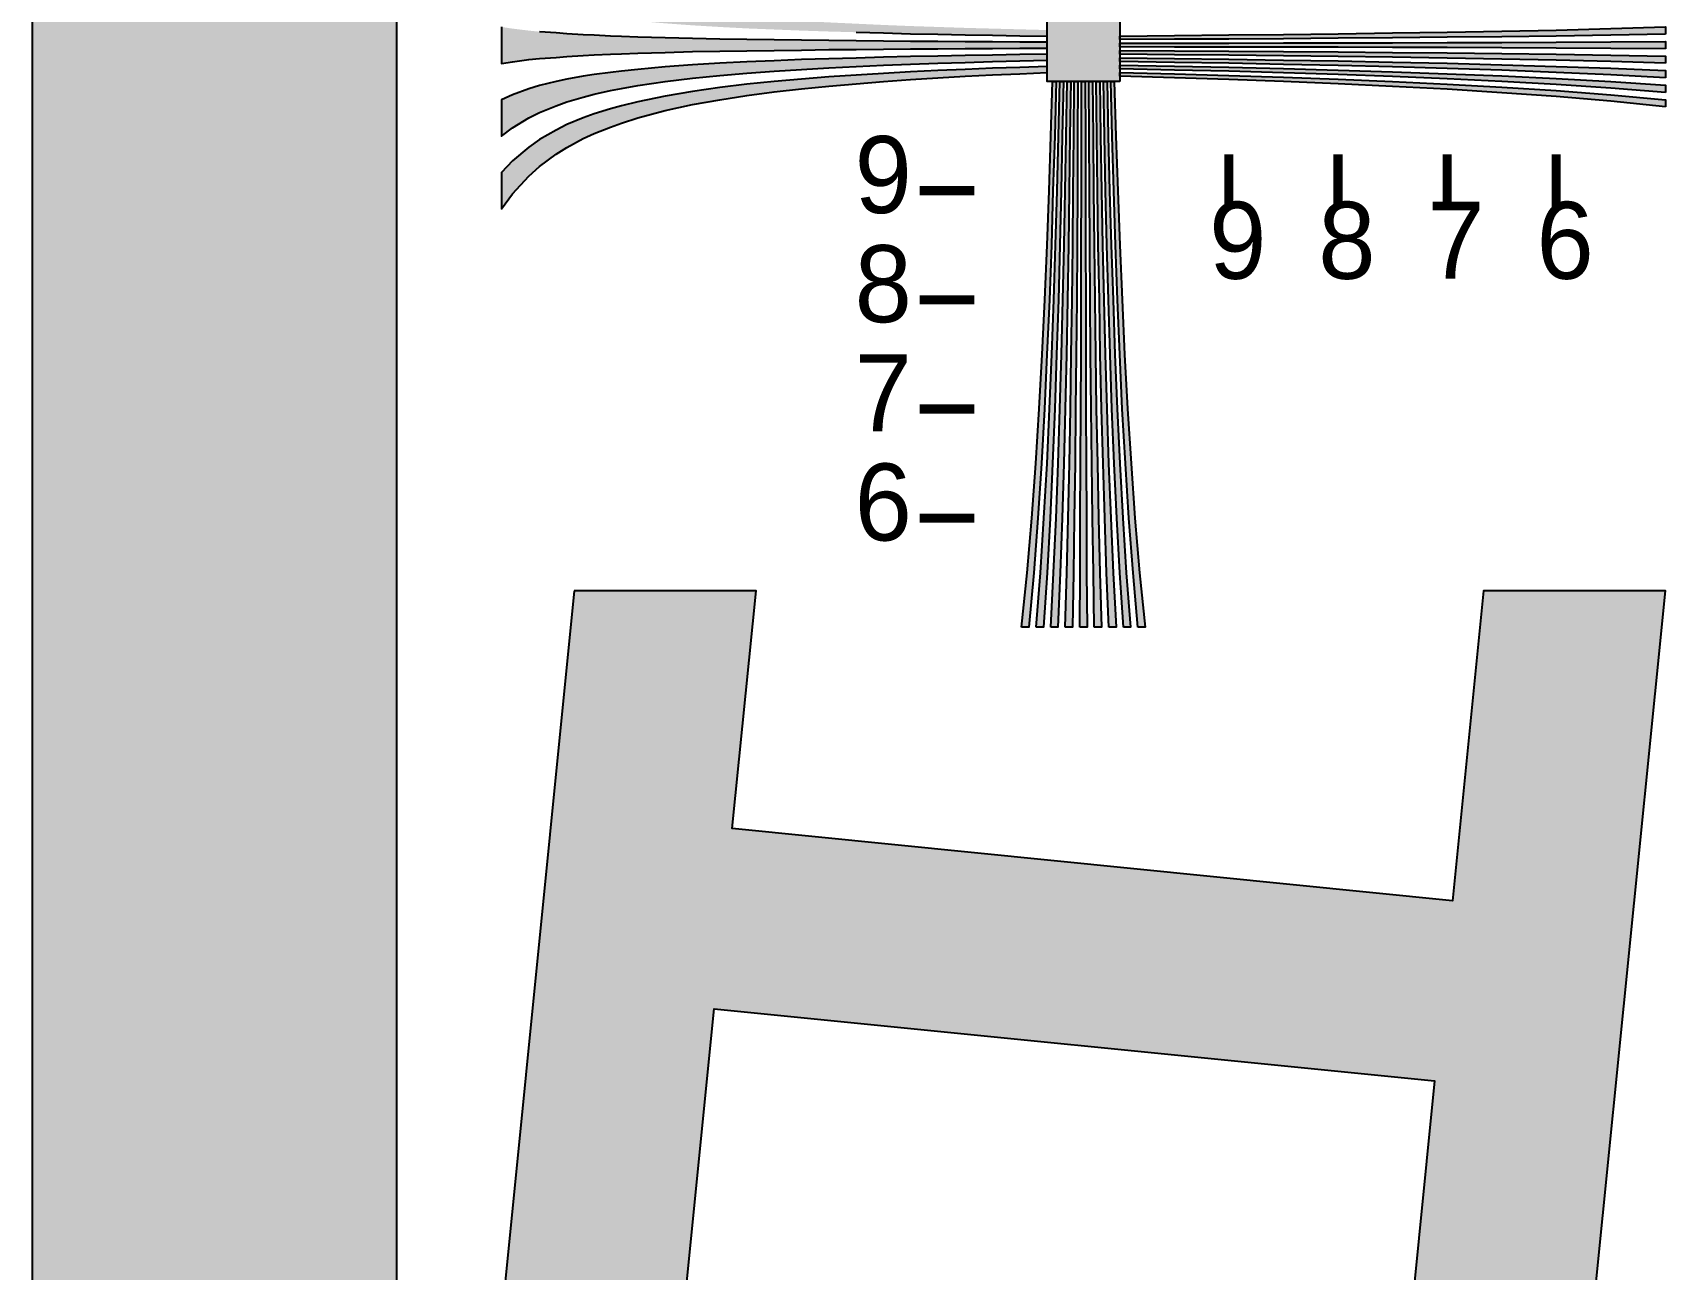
# Model space of a CAD drawing. Header units: millimetres. Extents: x 0 to 1582, y 0 to 984.
# Drawn here: x 0 to 359.1, y 435.1 to 707 of the extents above; entities that cross this region are included whole.
import ezdxf

# ---------------------------------------------------------------- set-up
doc = ezdxf.new("R2010")
doc.units = ezdxf.units.MM
for name, color, linetype in [('FRAME', 7, 'Continuous'), ('LABELS', 7, 'Continuous'), ('PERIPHERY', 7, 'Continuous'), ('SFR', 7, 'Continuous')]:
    doc.layers.add(name, color=color, linetype=linetype)

msp = doc.modelspace()

# ---------------------------------------------------------------- hatches: boundary and pattern name
at = {"layer": 'FRAME', "true_color": 0x000000}
h = msp.add_hatch(color=7, dxfattribs=at)
h.dxf.hatch_style = 1
h.paths.add_polyline_path([(0, 904.25), (80, 904.25), (80, 104.25), (0, 104.25), (0, 904.25)])
at = {"layer": 'PERIPHERY', "true_color": 0x000000}
h = msp.add_hatch(color=7, dxfattribs=at)
h.dxf.hatch_style = 1
h.paths.add_polyline_path([(103.12, 716.25), (105.52, 715.17), (109.12, 713.85), (111.52, 713.13), (115.12, 712.25), (117.52, 711.77), (121.12, 711.09), (123.52, 710.73), (127.12, 710.25), (129.52, 709.97), (133.12, 709.57), (139.12, 709.05), (145.12, 708.61), (151.12, 708.25), (157.12, 707.93), (163.12, 707.69), (169.12, 707.45), (175.12, 707.25), (181.12, 707.09), (187.12, 706.93), (193.12, 706.77), (199.12, 706.65), (205.12, 706.53), (211.12, 706.45), (217.12, 706.33), (223.12, 706.25), (223.12, 707.57), (217.12, 707.73), (211.12, 707.89), (205.12, 708.05), (199.12, 708.25), (193.12, 708.45), (187.12, 708.69), (181.12, 708.97), (175.12, 709.25), (169.12, 709.57), (163.12, 709.97), (157.12, 710.41), (151.12, 710.93), (145.12, 711.53), (139.12, 712.25), (133.12, 713.13), (129.52, 713.77), (127.12, 714.25), (123.52, 715.05), (121.12, 715.69), (117.52, 716.77), (115.12, 717.57), (111.52, 719.05), (109.12, 720.25), (105.52, 722.46), (103.12, 724.25), (103.12, 716.25), (103.12, 716.25)])
h = msp.add_hatch(color=7, dxfattribs=at)
h.dxf.hatch_style = 1
h.paths.add_polyline_path([(239.12, 696.25), (223.12, 696.25), (223.12, 712.25), (239.12, 712.25), (239.12, 696.25)])
h = msp.add_hatch(color=7, dxfattribs=at)
h.dxf.hatch_style = 1
h.paths.add_polyline_path([(103.12, 700.25), (105.52, 700.61), (109.12, 701.06), (111.52, 701.3), (115.12, 701.57), (117.52, 701.78), (121.12, 701.98), (123.52, 702.1), (127.12, 702.25), (129.52, 702.34), (133.12, 702.5), (139.12, 702.66), (145.12, 702.82), (151.12, 702.94), (157.12, 703.02), (163.12, 703.1), (169.12, 703.18), (175.12, 703.26), (181.12, 703.3), (187.12, 703.38), (193.12, 703.42), (199.12, 703.46), (205.12, 703.5), (211.12, 703.53), (217.12, 703.57), (223.12, 703.57), (223.12, 704.93), (217.12, 704.93), (211.12, 704.97), (205.12, 705.01), (199.12, 705.05), (193.12, 705.09), (187.12, 705.13), (181.12, 705.21), (175.12, 705.25), (169.12, 705.33), (163.12, 705.41), (157.12, 705.49), (151.12, 705.58), (145.12, 705.7), (139.12, 705.85), (133.12, 706.01), (129.52, 706.17), (127.12, 706.25), (123.52, 706.41), (121.12, 706.53), (117.52, 706.77), (115.12, 706.93), (111.52, 707.21), (109.12, 707.45), (105.52, 707.89), (103.12, 708.25), (103.12, 700.25), (103.12, 700.25)])
h = msp.add_hatch(color=7, dxfattribs=at)
h.dxf.hatch_style = 1
h.paths.add_polyline_path([(359.12, 706.66), (347.12, 706.46), (335.12, 706.26), (323.12, 706.1), (311.12, 705.98), (299.12, 705.86), (287.12, 705.78), (275.12, 705.66), (263.12, 705.58), (251.12, 705.54), (239.12, 705.46), (239.12, 706.26), (251.12, 706.38), (263.12, 706.5), (275.12, 706.62), (287.12, 706.77), (299.12, 706.93), (311.12, 707.09), (323.12, 707.33), (335.12, 707.57), (347.12, 707.9), (359.12, 708.26), (359.12, 706.66)])
h = msp.add_hatch(color=7, dxfattribs=at)
h.dxf.hatch_style = 1
h.paths.add_polyline_path([(359.12, 703.46), (347.12, 703.54), (335.12, 703.58), (323.12, 703.66), (311.12, 703.7), (299.12, 703.74), (287.12, 703.78), (275.12, 703.78), (263.12, 703.82), (251.12, 703.82), (239.12, 703.86), (239.12, 704.66), (251.12, 704.7), (263.12, 704.7), (275.12, 704.74), (287.12, 704.78), (299.12, 704.78), (311.12, 704.81), (323.12, 704.85), (335.12, 704.93), (347.12, 704.97), (359.12, 705.05), (359.12, 703.46)])
h = msp.add_hatch(color=7, dxfattribs=at)
h.dxf.hatch_style = 1
h.paths.add_polyline_path([(103.12, 684.25), (105.52, 686.05), (109.12, 688.25), (111.52, 689.45), (115.12, 690.94), (117.52, 691.77), (121.12, 692.81), (123.52, 693.46), (127.12, 694.25), (129.52, 694.73), (133.12, 695.37), (139.12, 696.25), (145.12, 696.97), (151.12, 697.57), (157.12, 698.1), (163.12, 698.54), (169.12, 698.93), (175.12, 699.25), (181.12, 699.54), (187.12, 699.82), (193.12, 700.06), (199.12, 700.26), (205.12, 700.46), (211.12, 700.62), (217.12, 700.77), (223.12, 700.94), (223.12, 702.26), (217.12, 702.18), (211.12, 702.06), (205.12, 701.98), (199.12, 701.86), (193.12, 701.74), (187.12, 701.58), (181.12, 701.42), (175.12, 701.26), (169.12, 701.06), (163.12, 700.82), (157.12, 700.58), (151.12, 700.26), (145.12, 699.9), (139.12, 699.46), (133.12, 698.93), (129.52, 698.54), (127.12, 698.26), (123.52, 697.78), (121.12, 697.41), (117.52, 696.78), (115.12, 696.25), (111.52, 695.38), (109.12, 694.65), (105.52, 693.34), (103.12, 692.25), (103.12, 684.25), (103.12, 684.25)])
h = msp.add_hatch(color=7, dxfattribs=at)
h.dxf.hatch_style = 1
h.paths.add_polyline_path([(359.12, 700.26), (347.12, 700.62), (335.12, 700.94), (323.12, 701.18), (311.12, 701.42), (299.12, 701.58), (287.12, 701.78), (275.12, 701.9), (263.12, 702.02), (251.12, 702.14), (239.12, 702.26), (239.12, 703.06), (251.12, 702.98), (263.12, 702.94), (275.12, 702.86), (287.12, 702.78), (299.12, 702.66), (311.12, 702.54), (323.12, 702.42), (335.12, 702.26), (347.12, 702.06), (359.12, 701.86), (359.12, 700.26)])
h = msp.add_hatch(color=7, dxfattribs=at)
h.dxf.hatch_style = 1
h.paths.add_polyline_path([(359.12, 697.06), (347.12, 697.7), (335.12, 698.26), (323.12, 698.74), (311.12, 699.1), (299.12, 699.46), (287.12, 699.78), (275.12, 700.02), (263.12, 700.26), (251.12, 700.46), (239.12, 700.66), (239.12, 701.46), (251.12, 701.3), (263.12, 701.14), (275.12, 700.98), (287.12, 700.78), (299.12, 700.54), (311.12, 700.26), (323.12, 699.94), (335.12, 699.58), (347.12, 699.18), (359.12, 698.66), (359.12, 697.06)])
h = msp.add_hatch(color=7, dxfattribs=at)
h.dxf.hatch_style = 1
h.paths.add_polyline_path([(103.12, 668.25), (105.52, 671.53), (109.12, 675.45), (111.52, 677.57), (115.12, 680.25), (117.52, 681.77), (121.12, 683.69), (123.52, 684.81), (127.12, 686.25), (129.52, 687.09), (133.12, 688.25), (139.12, 689.85), (145.12, 691.17), (151.12, 692.25), (157.12, 693.17), (163.12, 693.97), (169.12, 694.65), (175.12, 695.25), (181.12, 695.77), (187.12, 696.25), (193.12, 696.69), (199.12, 697.05), (205.12, 697.41), (211.12, 697.69), (217.12, 697.97), (223.12, 698.25), (223.12, 699.58), (217.12, 699.37), (211.12, 699.17), (205.12, 698.93), (199.12, 698.65), (193.12, 698.37), (187.12, 698.01), (181.12, 697.65), (175.12, 697.25), (169.12, 696.77), (163.12, 696.25), (157.12, 695.65), (151.12, 694.93), (145.12, 694.05), (139.12, 693.05), (133.12, 691.81), (129.52, 690.93), (127.12, 690.25), (123.52, 689.13), (121.12, 688.25), (117.52, 686.77), (115.12, 685.57), (111.52, 683.49), (109.12, 681.85), (105.52, 678.81), (103.12, 676.25), (103.12, 668.25), (103.12, 668.25)])
h = msp.add_hatch(color=7, dxfattribs=at)
h.dxf.hatch_style = 1
h.paths.add_polyline_path([(359.12, 693.86), (347.12, 694.82), (335.12, 695.58), (323.12, 696.26), (311.12, 696.82), (299.12, 697.34), (287.12, 697.78), (275.12, 698.14), (263.12, 698.5), (251.12, 698.78), (239.12, 699.06), (239.12, 699.86), (251.12, 699.62), (263.12, 699.38), (275.12, 699.1), (287.12, 698.78), (299.12, 698.38), (311.12, 697.98), (323.12, 697.5), (335.12, 696.94), (347.12, 696.26), (359.12, 695.46), (359.12, 693.86)])
h = msp.add_hatch(color=7, dxfattribs=at)
h.dxf.hatch_style = 1
h.paths.add_polyline_path([(359.12, 690.66), (347.12, 691.9), (335.12, 692.94), (323.12, 693.78), (311.12, 694.54), (299.12, 695.18), (287.12, 695.78), (275.12, 696.26), (263.12, 696.7), (251.12, 697.1), (239.12, 697.46), (239.12, 698.26), (251.12, 697.94), (263.12, 697.58), (275.12, 697.22), (287.12, 696.78), (299.12, 696.26), (311.12, 695.7), (323.12, 695.02), (335.12, 694.26), (347.12, 693.34), (359.12, 692.26), (359.12, 690.66)])
h = msp.add_hatch(color=7, dxfattribs=at)
h.dxf.hatch_style = 1
h.paths.add_polyline_path([(217.51, 576.25), (218.75, 588.25), (219.79, 600.25), (220.63, 612.25), (221.39, 624.25), (222.03, 636.25), (222.64, 648.25), (223.12, 660.25), (223.56, 672.25), (223.96, 684.25), (224.32, 696.25), (225.12, 696.25), (224.8, 684.25), (224.43, 672.25), (224.07, 660.25), (223.63, 648.25), (223.11, 636.25), (222.55, 624.25), (221.87, 612.25), (221.12, 600.25), (220.2, 588.25), (219.12, 576.25), (217.51, 576.25)])
h = msp.add_hatch(color=7, dxfattribs=at)
h.dxf.hatch_style = 1
h.paths.add_polyline_path([(220.71, 576.25), (221.68, 588.25), (222.44, 600.25), (223.12, 612.25), (223.67, 624.25), (224.19, 636.25), (224.64, 648.25), (224.99, 660.25), (225.36, 672.25), (225.64, 684.25), (225.91, 696.25), (226.71, 696.25), (226.47, 684.25), (226.23, 672.25), (225.95, 660.25), (225.63, 648.25), (225.23, 636.25), (224.83, 624.25), (224.35, 612.25), (223.8, 600.25), (223.12, 588.25), (222.32, 576.25), (220.71, 576.25)])
h = msp.add_hatch(color=7, dxfattribs=at)
h.dxf.hatch_style = 1
h.paths.add_polyline_path([(223.92, 576.25), (224.56, 588.25), (225.11, 600.25), (225.59, 612.25), (225.95, 624.25), (226.31, 636.25), (226.63, 648.25), (226.88, 660.25), (227.12, 672.25), (227.32, 684.25), (227.52, 696.25), (228.32, 696.25), (228.16, 684.25), (228, 672.25), (227.84, 660.25), (227.64, 648.25), (227.4, 636.25), (227.12, 624.25), (226.8, 612.25), (226.44, 600.25), (226.04, 588.25), (225.52, 576.25), (223.92, 576.25)])
h = msp.add_hatch(color=7, dxfattribs=at)
h.dxf.hatch_style = 1
h.paths.add_polyline_path([(227.12, 576.25), (227.48, 588.25), (227.8, 600.25), (228.04, 612.25), (228.28, 624.25), (228.44, 636.25), (228.64, 648.25), (228.76, 660.25), (228.88, 672.25), (229, 684.25), (229.12, 696.25), (229.92, 696.25), (229.84, 684.25), (229.8, 672.25), (229.72, 660.25), (229.64, 648.25), (229.51, 636.25), (229.4, 624.25), (229.27, 612.25), (229.12, 600.25), (228.91, 588.25), (228.71, 576.25), (227.12, 576.25)])
h = msp.add_hatch(color=7, dxfattribs=at)
h.dxf.hatch_style = 1
h.paths.add_polyline_path([(230.31, 576.25), (230.39, 588.25), (230.43, 600.25), (230.51, 612.25), (230.56, 624.25), (230.59, 636.25), (230.63, 648.25), (230.63, 660.25), (230.67, 672.25), (230.67, 684.25), (230.71, 696.25), (231.51, 696.25), (231.55, 684.25), (231.55, 672.25), (231.59, 660.25), (231.63, 648.25), (231.63, 636.25), (231.67, 624.25), (231.71, 612.25), (231.79, 600.25), (231.83, 588.25), (231.91, 576.25), (230.31, 576.25)])
h = msp.add_hatch(color=7, dxfattribs=at)
h.dxf.hatch_style = 1
h.paths.add_polyline_path([(233.52, 576.25), (233.31, 588.25), (233.11, 600.25), (232.95, 612.25), (232.83, 624.25), (232.71, 636.25), (232.63, 648.25), (232.51, 660.25), (232.43, 672.25), (232.39, 684.25), (232.31, 696.25), (233.11, 696.25), (233.23, 684.25), (233.35, 672.25), (233.47, 660.25), (233.63, 648.25), (233.79, 636.25), (233.95, 624.25), (234.19, 612.25), (234.43, 600.25), (234.75, 588.25), (235.11, 576.25), (233.52, 576.25)])
h = msp.add_hatch(color=7, dxfattribs=at)
h.dxf.hatch_style = 1
h.paths.add_polyline_path([(236.72, 576.25), (236.19, 588.25), (235.8, 600.25), (235.43, 612.25), (235.11, 624.25), (234.83, 636.25), (234.63, 648.25), (234.39, 660.25), (234.23, 672.25), (234.08, 684.25), (233.92, 696.25), (234.71, 696.25), (234.91, 684.25), (235.12, 672.25), (235.35, 660.25), (235.64, 648.25), (235.92, 636.25), (236.28, 624.25), (236.64, 612.25), (237.12, 600.25), (237.67, 588.25), (238.31, 576.25), (236.72, 576.25)])
h = msp.add_hatch(color=7, dxfattribs=at)
h.dxf.hatch_style = 1
h.paths.add_polyline_path([(239.92, 576.25), (239.12, 588.25), (238.44, 600.25), (237.88, 612.25), (237.4, 624.25), (237, 636.25), (236.64, 648.25), (236.28, 660.25), (236, 672.25), (235.76, 684.25), (235.52, 696.25), (236.32, 696.25), (236.6, 684.25), (236.88, 672.25), (237.23, 660.25), (237.64, 648.25), (238.04, 636.25), (238.55, 624.25), (239.11, 612.25), (239.79, 600.25), (240.55, 588.25), (241.51, 576.25), (239.92, 576.25)])
h = msp.add_hatch(color=7, dxfattribs=at)
h.dxf.hatch_style = 1
h.paths.add_polyline_path([(243.12, 576.25), (242.04, 588.25), (241.12, 600.25), (240.36, 612.25), (239.68, 624.25), (239.12, 636.25), (238.64, 648.25), (238.16, 660.25), (237.8, 672.25), (237.44, 684.25), (237.12, 696.25), (237.91, 696.25), (238.28, 684.25), (238.68, 672.25), (239.12, 660.25), (239.63, 648.25), (240.19, 636.25), (240.83, 624.25), (241.59, 612.25), (242.43, 600.25), (243.47, 588.25), (244.71, 576.25), (243.12, 576.25)])
at = {"layer": 'SFR', "true_color": 0x000000}
h = msp.add_hatch(color=7, dxfattribs=at)
h.dxf.hatch_style = 1
h.paths.add_polyline_path([(119.12, 584.25), (103.12, 424.25), (143.12, 424.25), (149.93, 492.37), (308.35, 476.53), (303.12, 424.25), (343.12, 424.25), (359.12, 584.25), (319.12, 584.25), (312.31, 516.13), (153.89, 531.97), (159.12, 584.25), (119.12, 584.25), (119.12, 584.25)])

# ---------------------------------------------------------------- linework, layer by layer
at = {"layer": 'FRAME', "color": 250}
msp.add_lwpolyline([(0, 904.25), (80, 904.25), (80, 104.25), (0, 104.25), (0, 904.25)], close=True, dxfattribs=at)
at = {"layer": 'FRAME', "color": 250, "true_color": 0x000000}
for points in [[(0, 904.25), (0, 104.25), (80, 104.25)], [(80, 104.25), (80, 904.25), (0, 904.25)]]:
    msp.add_solid(points, dxfattribs=at)
at = {"layer": 'PERIPHERY', "color": 250}
for points in [[(239.12, 696.25), (223.12, 696.25), (223.12, 712.25), (239.12, 712.25), (239.12, 696.25)], [(359.12, 706.66), (347.12, 706.46), (335.12, 706.26), (323.12, 706.1), (311.12, 705.98), (299.12, 705.86), (287.12, 705.78), (275.12, 705.66), (263.12, 705.58), (251.12, 705.54), (239.12, 705.46), (239.12, 706.26), (251.12, 706.38), (263.12, 706.5), (275.12, 706.62), (287.12, 706.77), (299.12, 706.93), (311.12, 707.09), (323.12, 707.33), (335.12, 707.57), (347.12, 707.9), (359.12, 708.26), (359.12, 706.66)], [(359.12, 703.46), (347.12, 703.54), (335.12, 703.58), (323.12, 703.66), (311.12, 703.7), (299.12, 703.74), (287.12, 703.78), (275.12, 703.78), (263.12, 703.82), (251.12, 703.82), (239.12, 703.86), (239.12, 704.66), (251.12, 704.7), (263.12, 704.7), (275.12, 704.74), (287.12, 704.78), (299.12, 704.78), (311.12, 704.81), (323.12, 704.85), (335.12, 704.93), (347.12, 704.97), (359.12, 705.05), (359.12, 703.46)], [(103.12, 684.25), (105.52, 686.05), (109.12, 688.25), (111.52, 689.45), (115.12, 690.94), (117.52, 691.77), (121.12, 692.81), (123.52, 693.46), (127.12, 694.25), (129.52, 694.73), (133.12, 695.37), (139.12, 696.25), (145.12, 696.97), (151.12, 697.57), (157.12, 698.1), (163.12, 698.54), (169.12, 698.93), (175.12, 699.25), (181.12, 699.54), (187.12, 699.82), (193.12, 700.06), (199.12, 700.26), (205.12, 700.46), (211.12, 700.62), (217.12, 700.77), (223.12, 700.94), (223.12, 702.26), (217.12, 702.18), (211.12, 702.06), (205.12, 701.98), (199.12, 701.86), (193.12, 701.74), (187.12, 701.58), (181.12, 701.42), (175.12, 701.26), (169.12, 701.06), (163.12, 700.82), (157.12, 700.58), (151.12, 700.26), (145.12, 699.9), (139.12, 699.46), (133.12, 698.93), (129.52, 698.54), (127.12, 698.26), (123.52, 697.78), (121.12, 697.41), (117.52, 696.78), (115.12, 696.25), (111.52, 695.38), (109.12, 694.65), (105.52, 693.34), (103.12, 692.25), (103.12, 684.25), (103.12, 684.25)], [(359.12, 700.26), (347.12, 700.62), (335.12, 700.94), (323.12, 701.18), (311.12, 701.42), (299.12, 701.58), (287.12, 701.78), (275.12, 701.9), (263.12, 702.02), (251.12, 702.14), (239.12, 702.26), (239.12, 703.06), (251.12, 702.98), (263.12, 702.94), (275.12, 702.86), (287.12, 702.78), (299.12, 702.66), (311.12, 702.54), (323.12, 702.42), (335.12, 702.26), (347.12, 702.06), (359.12, 701.86), (359.12, 700.26)], [(359.12, 697.06), (347.12, 697.7), (335.12, 698.26), (323.12, 698.74), (311.12, 699.1), (299.12, 699.46), (287.12, 699.78), (275.12, 700.02), (263.12, 700.26), (251.12, 700.46), (239.12, 700.66), (239.12, 701.46), (251.12, 701.3), (263.12, 701.14), (275.12, 700.98), (287.12, 700.78), (299.12, 700.54), (311.12, 700.26), (323.12, 699.94), (335.12, 699.58), (347.12, 699.18), (359.12, 698.66), (359.12, 697.06)], [(103.12, 668.25), (105.52, 671.53), (109.12, 675.45), (111.52, 677.57), (115.12, 680.25), (117.52, 681.77), (121.12, 683.69), (123.52, 684.81), (127.12, 686.25), (129.52, 687.09), (133.12, 688.25), (139.12, 689.85), (145.12, 691.17), (151.12, 692.25), (157.12, 693.17), (163.12, 693.97), (169.12, 694.65), (175.12, 695.25), (181.12, 695.77), (187.12, 696.25), (193.12, 696.69), (199.12, 697.05), (205.12, 697.41), (211.12, 697.69), (217.12, 697.97), (223.12, 698.25), (223.12, 699.58), (217.12, 699.37), (211.12, 699.17), (205.12, 698.93), (199.12, 698.65), (193.12, 698.37), (187.12, 698.01), (181.12, 697.65), (175.12, 697.25), (169.12, 696.77), (163.12, 696.25), (157.12, 695.65), (151.12, 694.93), (145.12, 694.05), (139.12, 693.05), (133.12, 691.81), (129.52, 690.93), (127.12, 690.25), (123.52, 689.13), (121.12, 688.25), (117.52, 686.77), (115.12, 685.57), (111.52, 683.49), (109.12, 681.85), (105.52, 678.81), (103.12, 676.25), (103.12, 668.25), (103.12, 668.25)], [(359.12, 693.86), (347.12, 694.82), (335.12, 695.58), (323.12, 696.26), (311.12, 696.82), (299.12, 697.34), (287.12, 697.78), (275.12, 698.14), (263.12, 698.5), (251.12, 698.78), (239.12, 699.06), (239.12, 699.86), (251.12, 699.62), (263.12, 699.38), (275.12, 699.1), (287.12, 698.78), (299.12, 698.38), (311.12, 697.98), (323.12, 697.5), (335.12, 696.94), (347.12, 696.26), (359.12, 695.46), (359.12, 693.86)], [(359.12, 690.66), (347.12, 691.9), (335.12, 692.94), (323.12, 693.78), (311.12, 694.54), (299.12, 695.18), (287.12, 695.78), (275.12, 696.26), (263.12, 696.7), (251.12, 697.1), (239.12, 697.46), (239.12, 698.26), (251.12, 697.94), (263.12, 697.58), (275.12, 697.22), (287.12, 696.78), (299.12, 696.26), (311.12, 695.7), (323.12, 695.02), (335.12, 694.26), (347.12, 693.34), (359.12, 692.26), (359.12, 690.66)], [(217.51, 576.25), (218.75, 588.25), (219.79, 600.25), (220.63, 612.25), (221.39, 624.25), (222.03, 636.25), (222.64, 648.25), (223.12, 660.25), (223.56, 672.25), (223.96, 684.25), (224.32, 696.25), (225.12, 696.25), (224.8, 684.25), (224.43, 672.25), (224.07, 660.25), (223.63, 648.25), (223.11, 636.25), (222.55, 624.25), (221.87, 612.25), (221.12, 600.25), (220.2, 588.25), (219.12, 576.25), (217.51, 576.25)], [(220.71, 576.25), (221.68, 588.25), (222.44, 600.25), (223.12, 612.25), (223.67, 624.25), (224.19, 636.25), (224.64, 648.25), (224.99, 660.25), (225.36, 672.25), (225.64, 684.25), (225.91, 696.25), (226.71, 696.25), (226.47, 684.25), (226.23, 672.25), (225.95, 660.25), (225.63, 648.25), (225.23, 636.25), (224.83, 624.25), (224.35, 612.25), (223.8, 600.25), (223.12, 588.25), (222.32, 576.25), (220.71, 576.25)], [(223.92, 576.25), (224.56, 588.25), (225.11, 600.25), (225.59, 612.25), (225.95, 624.25), (226.31, 636.25), (226.63, 648.25), (226.88, 660.25), (227.12, 672.25), (227.32, 684.25), (227.52, 696.25), (228.32, 696.25), (228.16, 684.25), (228, 672.25), (227.84, 660.25), (227.64, 648.25), (227.4, 636.25), (227.12, 624.25), (226.8, 612.25), (226.44, 600.25), (226.04, 588.25), (225.52, 576.25), (223.92, 576.25)], [(227.12, 576.25), (227.48, 588.25), (227.8, 600.25), (228.04, 612.25), (228.28, 624.25), (228.44, 636.25), (228.64, 648.25), (228.76, 660.25), (228.88, 672.25), (229, 684.25), (229.12, 696.25), (229.92, 696.25), (229.84, 684.25), (229.8, 672.25), (229.72, 660.25), (229.64, 648.25), (229.51, 636.25), (229.4, 624.25), (229.27, 612.25), (229.12, 600.25), (228.91, 588.25), (228.71, 576.25), (227.12, 576.25)], [(230.31, 576.25), (230.39, 588.25), (230.43, 600.25), (230.51, 612.25), (230.56, 624.25), (230.59, 636.25), (230.63, 648.25), (230.63, 660.25), (230.67, 672.25), (230.67, 684.25), (230.71, 696.25), (231.51, 696.25), (231.55, 684.25), (231.55, 672.25), (231.59, 660.25), (231.63, 648.25), (231.63, 636.25), (231.67, 624.25), (231.71, 612.25), (231.79, 600.25), (231.83, 588.25), (231.91, 576.25), (230.31, 576.25)], [(233.52, 576.25), (233.31, 588.25), (233.11, 600.25), (232.95, 612.25), (232.83, 624.25), (232.71, 636.25), (232.63, 648.25), (232.51, 660.25), (232.43, 672.25), (232.39, 684.25), (232.31, 696.25), (233.11, 696.25), (233.23, 684.25), (233.35, 672.25), (233.47, 660.25), (233.63, 648.25), (233.79, 636.25), (233.95, 624.25), (234.19, 612.25), (234.43, 600.25), (234.75, 588.25), (235.11, 576.25), (233.52, 576.25)], [(236.72, 576.25), (236.19, 588.25), (235.8, 600.25), (235.43, 612.25), (235.11, 624.25), (234.83, 636.25), (234.63, 648.25), (234.39, 660.25), (234.23, 672.25), (234.08, 684.25), (233.92, 696.25), (234.71, 696.25), (234.91, 684.25), (235.12, 672.25), (235.35, 660.25), (235.64, 648.25), (235.92, 636.25), (236.28, 624.25), (236.64, 612.25), (237.12, 600.25), (237.67, 588.25), (238.31, 576.25), (236.72, 576.25)], [(239.92, 576.25), (239.12, 588.25), (238.44, 600.25), (237.88, 612.25), (237.4, 624.25), (237, 636.25), (236.64, 648.25), (236.28, 660.25), (236, 672.25), (235.76, 684.25), (235.52, 696.25), (236.32, 696.25), (236.6, 684.25), (236.88, 672.25), (237.23, 660.25), (237.64, 648.25), (238.04, 636.25), (238.55, 624.25), (239.11, 612.25), (239.79, 600.25), (240.55, 588.25), (241.51, 576.25), (239.92, 576.25)], [(243.12, 576.25), (242.04, 588.25), (241.12, 600.25), (240.36, 612.25), (239.68, 624.25), (239.12, 636.25), (238.64, 648.25), (238.16, 660.25), (237.8, 672.25), (237.44, 684.25), (237.12, 696.25), (237.91, 696.25), (238.28, 684.25), (238.68, 672.25), (239.12, 660.25), (239.63, 648.25), (240.19, 636.25), (240.83, 624.25), (241.59, 612.25), (242.43, 600.25), (243.47, 588.25), (244.71, 576.25), (243.12, 576.25)]]:
    msp.add_lwpolyline(points, close=True, dxfattribs=at)
for points in [[(103.12, 708.25), (103.12, 700.25), (103.12, 700.25), (103.12, 700.25), (105.52, 700.61), (109.12, 701.06), (111.52, 701.3), (115.12, 701.57), (117.52, 701.78), (121.12, 701.98), (123.52, 702.1), (127.12, 702.25), (129.52, 702.34), (133.12, 702.5), (139.12, 702.66), (145.12, 702.82), (151.12, 702.94), (157.12, 703.02), (163.12, 703.1), (169.12, 703.18), (175.12, 703.26), (181.12, 703.3), (187.12, 703.38), (193.12, 703.42), (199.12, 703.46), (205.12, 703.5), (211.12, 703.53), (217.12, 703.57), (223.12, 703.57), (223.12, 704.93), (217.12, 704.93), (211.12, 704.97), (205.12, 705.01), (199.12, 705.05), (193.12, 705.09), (187.12, 705.13), (181.12, 705.21), (175.12, 705.25), (169.12, 705.33), (163.12, 705.41), (157.12, 705.49), (151.12, 705.58), (145.12, 705.7), (139.12, 705.85), (133.12, 706.01), (129.52, 706.17), (127.12, 706.25), (123.52, 706.41), (121.12, 706.53), (117.52, 706.77), (115.12, 706.93), (111.52, 707.21)], [(181.12, 707.09), (187.12, 706.93), (193.12, 706.77), (199.12, 706.65), (205.12, 706.53), (211.12, 706.45), (217.12, 706.33), (223.12, 706.25), (223.12, 707.57)]]:
    msp.add_lwpolyline(points, dxfattribs=at)
at = {"layer": 'PERIPHERY', "color": 250, "lineweight": 35, "const_width": 2}
for points in [[(263.12, 668.26), (263.12, 680.26)], [(287.12, 668.26), (287.12, 680.26)], [(311.12, 668.26), (311.12, 680.26)], [(335.12, 668.26), (335.12, 680.26)], [(195.12, 672.25), (207.12, 672.25)], [(195.12, 648.25), (207.12, 648.25)], [(195.12, 624.25), (207.12, 624.25)], [(195.12, 600.25), (207.12, 600.25)]]:
    msp.add_lwpolyline(points, dxfattribs=at)
at = {"layer": 'PERIPHERY', "color": 250, "true_color": 0x000000}
for points in [[(239.12, 696.25), (239.12, 712.25), (223.12, 712.25)], [(223.12, 712.25), (223.12, 696.25), (239.12, 696.25)], [(103.12, 700.25), (105.52, 707.89), (103.12, 708.25)], [(103.12, 700.25), (109.12, 707.45), (105.52, 707.89)], [(181.12, 707.09), (223.12, 706.25), (223.12, 707.57)], [(359.12, 706.66), (335.12, 707.57), (323.12, 707.33)], [(359.12, 706.66), (347.12, 707.9), (335.12, 707.57)], [(359.12, 706.66), (359.12, 708.26), (347.12, 707.9)], [(103.12, 700.25), (111.52, 707.21), (109.12, 707.45)], [(103.12, 700.25), (115.12, 706.93), (111.52, 707.21)], [(103.12, 700.25), (117.52, 706.77), (115.12, 706.93)], [(103.12, 700.25), (121.12, 706.53), (117.52, 706.77)], [(103.12, 700.25), (123.52, 706.41), (121.12, 706.53)], [(103.12, 700.25), (127.12, 706.25), (123.52, 706.41)], [(103.12, 700.25), (129.52, 706.17), (127.12, 706.25)], [(103.12, 700.25), (133.12, 706.01), (129.52, 706.17)], [(103.12, 700.25), (139.12, 705.85), (133.12, 706.01)], [(103.12, 700.25), (105.52, 700.61), (139.12, 705.85)], [(105.52, 700.61), (145.12, 705.7), (139.12, 705.85)], [(105.52, 700.61), (109.12, 701.06), (145.12, 705.7)], [(109.12, 701.06), (151.12, 705.58), (145.12, 705.7)], [(109.12, 701.06), (111.52, 701.3), (151.12, 705.58)], [(111.52, 701.3), (157.12, 705.49), (151.12, 705.58)], [(111.52, 701.3), (117.52, 701.78), (157.12, 705.49)], [(117.52, 701.78), (163.12, 705.41), (157.12, 705.49)], [(117.52, 701.78), (169.12, 705.33), (163.12, 705.41)], [(117.52, 701.78), (175.12, 705.25), (169.12, 705.33)], [(117.52, 701.78), (121.12, 701.98), (175.12, 705.25)], [(121.12, 701.98), (181.12, 705.21), (175.12, 705.25)], [(121.12, 701.98), (123.52, 702.1), (181.12, 705.21)], [(123.52, 702.1), (187.12, 705.13), (181.12, 705.21)], [(123.52, 702.1), (127.12, 702.25), (187.12, 705.13)], [(127.12, 702.25), (193.12, 705.09), (187.12, 705.13)], [(127.12, 702.25), (133.12, 702.5), (193.12, 705.09)], [(133.12, 702.5), (199.12, 705.05), (193.12, 705.09)], [(133.12, 702.5), (205.12, 705.01), (199.12, 705.05)], [(133.12, 702.5), (211.12, 704.97), (205.12, 705.01)], [(133.12, 702.5), (217.12, 704.93), (211.12, 704.97)], [(133.12, 702.5), (139.12, 702.66), (223.12, 704.93)], [(133.12, 702.5), (223.12, 704.93), (217.12, 704.93)], [(139.12, 702.66), (145.12, 702.82), (223.12, 704.93)], [(145.12, 702.82), (151.12, 702.94), (223.12, 704.93)], [(151.12, 702.94), (163.12, 703.1), (223.12, 704.93)], [(163.12, 703.1), (169.12, 703.18), (223.12, 704.93)], [(169.12, 703.18), (175.12, 703.26), (223.12, 704.93)], [(175.12, 703.26), (187.12, 703.38), (223.12, 704.93)], [(181.12, 707.09), (187.12, 706.93), (199.12, 706.65)], [(181.12, 707.09), (199.12, 706.65), (205.12, 706.53)], [(181.12, 707.09), (205.12, 706.53), (211.12, 706.45)], [(181.12, 707.09), (211.12, 706.45), (217.12, 706.33)], [(181.12, 707.09), (217.12, 706.33), (223.12, 706.25)], [(187.12, 706.93), (193.12, 706.77), (199.12, 706.65)], [(187.12, 703.38), (193.12, 703.42), (223.12, 704.93)], [(193.12, 703.42), (199.12, 703.46), (223.12, 704.93)], [(199.12, 703.46), (205.12, 703.5), (223.12, 704.93)], [(205.12, 703.5), (211.12, 703.53), (223.12, 704.93)], [(211.12, 703.53), (217.12, 703.57), (223.12, 704.93)], [(217.12, 703.57), (223.12, 703.57), (223.12, 704.93)], [(359.12, 706.66), (251.12, 706.38), (239.12, 706.26)], [(359.12, 706.66), (239.12, 706.26), (239.12, 705.46)], [(359.12, 706.66), (239.12, 705.46), (251.12, 705.54)], [(359.12, 703.46), (251.12, 704.7), (239.12, 704.66)], [(239.12, 704.66), (239.12, 703.86), (251.12, 703.82)], [(239.12, 704.66), (251.12, 703.82), (263.12, 703.82)], [(239.12, 704.66), (263.12, 703.82), (275.12, 703.78)], [(239.12, 704.66), (275.12, 703.78), (287.12, 703.78)], [(239.12, 704.66), (287.12, 703.78), (299.12, 703.74)], [(239.12, 704.66), (299.12, 703.74), (311.12, 703.7)], [(239.12, 704.66), (311.12, 703.7), (323.12, 703.66)], [(239.12, 704.66), (323.12, 703.66), (335.12, 703.58)], [(239.12, 704.66), (335.12, 703.58), (347.12, 703.54)], [(239.12, 704.66), (347.12, 703.54), (359.12, 703.46)], [(359.12, 706.66), (263.12, 706.5), (251.12, 706.38)], [(359.12, 706.66), (251.12, 705.54), (263.12, 705.58)], [(359.12, 703.46), (263.12, 704.7), (251.12, 704.7)], [(359.12, 706.66), (275.12, 706.62), (263.12, 706.5)], [(359.12, 706.66), (263.12, 705.58), (275.12, 705.66)], [(359.12, 703.46), (275.12, 704.74), (263.12, 704.7)], [(359.12, 706.66), (287.12, 706.77), (275.12, 706.62)], [(359.12, 706.66), (275.12, 705.66), (287.12, 705.78)], [(359.12, 703.46), (287.12, 704.78), (275.12, 704.74)], [(359.12, 706.66), (299.12, 706.93), (287.12, 706.77)], [(359.12, 706.66), (287.12, 705.78), (299.12, 705.86)], [(359.12, 703.46), (299.12, 704.78), (287.12, 704.78)], [(359.12, 706.66), (311.12, 707.09), (299.12, 706.93)], [(359.12, 706.66), (299.12, 705.86), (311.12, 705.98)], [(359.12, 703.46), (311.12, 704.81), (299.12, 704.78)], [(359.12, 706.66), (323.12, 707.33), (311.12, 707.09)], [(359.12, 706.66), (311.12, 705.98), (323.12, 706.1)], [(359.12, 703.46), (323.12, 704.85), (311.12, 704.81)], [(359.12, 706.66), (323.12, 706.1), (335.12, 706.26)], [(359.12, 703.46), (335.12, 704.93), (323.12, 704.85)], [(335.12, 706.26), (347.12, 706.46), (359.12, 706.66)], [(359.12, 703.46), (347.12, 704.97), (335.12, 704.93)], [(359.12, 703.46), (359.12, 705.05), (347.12, 704.97)], [(111.52, 701.3), (115.12, 701.57), (117.52, 701.78)], [(127.12, 702.25), (129.52, 702.34), (133.12, 702.5)], [(127.12, 694.25), (129.52, 694.73), (157.12, 700.58)], [(127.12, 694.25), (157.12, 700.58), (151.12, 700.26)], [(129.52, 694.73), (133.12, 695.37), (163.12, 700.82)], [(129.52, 694.73), (163.12, 700.82), (157.12, 700.58)], [(133.12, 695.37), (139.12, 696.25), (169.12, 701.06)], [(133.12, 695.37), (169.12, 701.06), (163.12, 700.82)], [(139.12, 696.25), (145.12, 696.97), (181.12, 701.42)], [(139.12, 696.25), (181.12, 701.42), (175.12, 701.26)], [(139.12, 696.25), (175.12, 701.26), (169.12, 701.06)], [(145.12, 696.97), (151.12, 697.57), (187.12, 701.58)], [(145.12, 696.97), (187.12, 701.58), (181.12, 701.42)], [(151.12, 702.94), (157.12, 703.02), (163.12, 703.1)], [(151.12, 697.57), (157.12, 698.1), (199.12, 701.86)], [(151.12, 697.57), (199.12, 701.86), (193.12, 701.74)], [(151.12, 697.57), (193.12, 701.74), (187.12, 701.58)], [(157.12, 698.1), (163.12, 698.54), (205.12, 701.98)], [(157.12, 698.1), (205.12, 701.98), (199.12, 701.86)], [(163.12, 698.54), (169.12, 698.93), (217.12, 702.18)], [(163.12, 698.54), (217.12, 702.18), (211.12, 702.06)], [(163.12, 698.54), (211.12, 702.06), (205.12, 701.98)], [(169.12, 698.93), (175.12, 699.25), (223.12, 702.26)], [(169.12, 698.93), (223.12, 702.26), (217.12, 702.18)], [(175.12, 703.26), (181.12, 703.3), (187.12, 703.38)], [(175.12, 699.25), (181.12, 699.54), (223.12, 702.26)], [(181.12, 699.54), (187.12, 699.82), (223.12, 702.26)], [(187.12, 699.82), (193.12, 700.06), (223.12, 702.26)], [(193.12, 700.06), (199.12, 700.26), (223.12, 702.26)], [(199.12, 700.26), (205.12, 700.46), (223.12, 702.26)], [(205.12, 700.46), (223.12, 700.94), (223.12, 702.26)], [(205.12, 700.46), (211.12, 700.62), (223.12, 700.94)], [(211.12, 700.62), (217.12, 700.77), (223.12, 700.94)], [(251.12, 702.98), (239.12, 703.06), (239.12, 702.26)], [(275.12, 702.86), (251.12, 702.98), (239.12, 702.26)], [(275.12, 702.86), (239.12, 702.26), (251.12, 702.14)], [(299.12, 700.54), (251.12, 701.3), (239.12, 701.46)], [(299.12, 700.54), (239.12, 701.46), (239.12, 700.66)], [(299.12, 700.54), (239.12, 700.66), (251.12, 700.46)], [(275.12, 702.86), (263.12, 702.94), (251.12, 702.98)], [(275.12, 702.86), (251.12, 702.14), (263.12, 702.02)], [(299.12, 700.54), (263.12, 701.14), (251.12, 701.3)], [(299.12, 700.54), (251.12, 700.46), (263.12, 700.26)], [(275.12, 702.86), (263.12, 702.02), (275.12, 701.9)], [(299.12, 700.54), (275.12, 700.98), (263.12, 701.14)], [(299.12, 700.54), (263.12, 700.26), (275.12, 700.02)], [(359.12, 700.26), (287.12, 702.78), (275.12, 702.86)], [(275.12, 702.86), (275.12, 701.9), (287.12, 701.78)], [(275.12, 702.86), (287.12, 701.78), (299.12, 701.58)], [(275.12, 702.86), (299.12, 701.58), (311.12, 701.42)], [(275.12, 702.86), (311.12, 701.42), (323.12, 701.18)], [(275.12, 702.86), (323.12, 701.18), (335.12, 700.94)], [(275.12, 702.86), (335.12, 700.94), (347.12, 700.62)], [(275.12, 702.86), (347.12, 700.62), (359.12, 700.26)], [(299.12, 700.54), (287.12, 700.78), (275.12, 700.98)], [(299.12, 700.54), (275.12, 700.02), (287.12, 699.78)], [(359.12, 700.26), (299.12, 702.66), (287.12, 702.78)], [(299.12, 700.54), (287.12, 699.78), (299.12, 699.46)], [(359.12, 700.26), (311.12, 702.54), (299.12, 702.66)], [(359.12, 697.06), (311.12, 700.26), (299.12, 700.54)], [(299.12, 700.54), (299.12, 699.46), (311.12, 699.1)], [(299.12, 700.54), (311.12, 699.1), (323.12, 698.74)], [(299.12, 700.54), (323.12, 698.74), (335.12, 698.26)], [(299.12, 700.54), (335.12, 698.26), (347.12, 697.7)], [(299.12, 700.54), (347.12, 697.7), (359.12, 697.06)], [(359.12, 700.26), (323.12, 702.42), (311.12, 702.54)], [(359.12, 700.26), (335.12, 702.26), (323.12, 702.42)], [(359.12, 700.26), (347.12, 702.06), (335.12, 702.26)], [(359.12, 700.26), (359.12, 701.86), (347.12, 702.06)], [(103.12, 684.25), (105.52, 686.05), (117.52, 696.78)], [(103.12, 684.25), (117.52, 696.78), (115.12, 696.25)], [(105.52, 686.05), (109.12, 688.25), (123.52, 697.78)], [(105.52, 686.05), (123.52, 697.78), (121.12, 697.41)], [(105.52, 686.05), (121.12, 697.41), (117.52, 696.78)], [(109.12, 688.25), (111.52, 689.45), (129.52, 698.54)], [(109.12, 688.25), (129.52, 698.54), (127.12, 698.26)], [(109.12, 688.25), (127.12, 698.26), (123.52, 697.78)], [(111.52, 689.45), (115.12, 690.94), (133.12, 698.93)], [(111.52, 689.45), (133.12, 698.93), (129.52, 698.54)], [(115.12, 690.94), (117.52, 691.77), (139.12, 699.46)], [(115.12, 690.94), (139.12, 699.46), (133.12, 698.93)], [(117.52, 691.77), (121.12, 692.81), (145.12, 699.9)], [(117.52, 691.77), (145.12, 699.9), (139.12, 699.46)], [(121.12, 692.81), (123.52, 693.46), (145.12, 699.9)], [(123.52, 693.46), (127.12, 694.25), (151.12, 700.26)], [(123.52, 693.46), (151.12, 700.26), (145.12, 699.9)], [(139.12, 689.85), (145.12, 691.17), (169.12, 696.77)], [(139.12, 689.85), (169.12, 696.77), (163.12, 696.25)], [(145.12, 691.17), (151.12, 692.25), (175.12, 697.25)], [(145.12, 691.17), (175.12, 697.25), (169.12, 696.77)], [(151.12, 692.25), (157.12, 693.17), (187.12, 698.01)], [(151.12, 692.25), (187.12, 698.01), (181.12, 697.65)], [(151.12, 692.25), (181.12, 697.65), (175.12, 697.25)], [(157.12, 693.17), (163.12, 693.97), (193.12, 698.37)], [(157.12, 693.17), (193.12, 698.37), (187.12, 698.01)], [(163.12, 693.97), (169.12, 694.65), (205.12, 698.93)], [(163.12, 693.97), (205.12, 698.93), (199.12, 698.65)], [(163.12, 693.97), (199.12, 698.65), (193.12, 698.37)], [(169.12, 694.65), (175.12, 695.25), (211.12, 699.17)], [(169.12, 694.65), (211.12, 699.17), (205.12, 698.93)], [(175.12, 695.25), (181.12, 695.77), (223.12, 699.58)], [(175.12, 695.25), (223.12, 699.58), (217.12, 699.37)], [(175.12, 695.25), (217.12, 699.37), (211.12, 699.17)], [(181.12, 695.77), (187.12, 696.25), (223.12, 699.58)], [(187.12, 696.25), (193.12, 696.69), (223.12, 699.58)], [(193.12, 696.69), (199.12, 697.05), (223.12, 699.58)], [(199.12, 697.05), (205.12, 697.41), (223.12, 699.58)], [(205.12, 697.41), (223.12, 698.25), (223.12, 699.58)], [(205.12, 697.41), (217.12, 697.97), (223.12, 698.25)], [(205.12, 697.41), (211.12, 697.69), (217.12, 697.97)], [(311.12, 697.98), (251.12, 699.62), (239.12, 699.86)], [(311.12, 697.98), (239.12, 699.86), (239.12, 699.06)], [(311.12, 697.98), (239.12, 699.06), (251.12, 698.78)], [(311.12, 695.7), (251.12, 697.94), (239.12, 698.26)], [(311.12, 695.7), (239.12, 698.26), (239.12, 697.46)], [(311.12, 695.7), (239.12, 697.46), (251.12, 697.1)], [(311.12, 697.98), (263.12, 699.38), (251.12, 699.62)], [(311.12, 697.98), (251.12, 698.78), (263.12, 698.5)], [(311.12, 695.7), (263.12, 697.58), (251.12, 697.94)], [(311.12, 695.7), (251.12, 697.1), (263.12, 696.7)], [(311.12, 697.98), (275.12, 699.1), (263.12, 699.38)], [(311.12, 697.98), (263.12, 698.5), (275.12, 698.14)], [(311.12, 695.7), (275.12, 697.22), (263.12, 697.58)], [(311.12, 695.7), (263.12, 696.7), (275.12, 696.26)], [(299.12, 698.38), (287.12, 698.78), (275.12, 699.1)], [(311.12, 697.98), (299.12, 698.38), (275.12, 699.1)], [(311.12, 697.98), (275.12, 698.14), (287.12, 697.78)], [(311.12, 695.7), (287.12, 696.78), (275.12, 697.22)], [(311.12, 697.98), (287.12, 697.78), (299.12, 697.34)], [(311.12, 695.7), (299.12, 696.26), (287.12, 696.78)], [(311.12, 697.98), (299.12, 697.34), (311.12, 696.82)], [(359.12, 697.06), (323.12, 699.94), (311.12, 700.26)], [(359.12, 693.86), (323.12, 697.5), (311.12, 697.98)], [(311.12, 697.98), (311.12, 696.82), (323.12, 696.26)], [(311.12, 697.98), (323.12, 696.26), (335.12, 695.58)], [(311.12, 697.98), (335.12, 695.58), (347.12, 694.82)], [(311.12, 697.98), (347.12, 694.82), (359.12, 693.86)], [(359.12, 697.06), (335.12, 699.58), (323.12, 699.94)], [(359.12, 693.86), (335.12, 696.94), (323.12, 697.5)], [(359.12, 697.06), (347.12, 699.18), (335.12, 699.58)], [(359.12, 693.86), (347.12, 696.26), (335.12, 696.94)], [(359.12, 697.06), (359.12, 698.66), (347.12, 699.18)], [(103.12, 684.25), (115.12, 696.25), (111.52, 695.38)], [(103.12, 684.25), (111.52, 695.38), (109.12, 694.65)], [(103.12, 684.25), (109.12, 694.65), (105.52, 693.34)], [(103.12, 684.25), (105.52, 693.34), (103.12, 692.25)], [(123.52, 684.81), (127.12, 686.25), (145.12, 694.05)], [(123.52, 684.81), (145.12, 694.05), (139.12, 693.05)], [(127.12, 686.25), (129.52, 687.09), (151.12, 694.93)], [(127.12, 686.25), (151.12, 694.93), (145.12, 694.05)], [(129.52, 687.09), (133.12, 688.25), (151.12, 694.93)], [(133.12, 688.25), (139.12, 689.85), (163.12, 696.25)], [(133.12, 688.25), (163.12, 696.25), (157.12, 695.65)], [(133.12, 688.25), (157.12, 695.65), (151.12, 694.93)], [(222.55, 624.25), (224.8, 684.25), (225.12, 696.25)], [(222.55, 624.25), (225.12, 696.25), (224.32, 696.25)], [(222.55, 624.25), (224.32, 696.25), (223.96, 684.25)], [(224.83, 624.25), (226.47, 684.25), (226.71, 696.25)], [(224.83, 624.25), (226.71, 696.25), (225.91, 696.25)], [(224.83, 624.25), (225.91, 696.25), (225.64, 684.25)], [(227.4, 636.25), (227.52, 696.25), (227.32, 684.25)], [(227.4, 636.25), (228.16, 684.25), (228.32, 696.25)], [(227.4, 636.25), (228.32, 696.25), (227.52, 696.25)], [(229.72, 660.25), (229.12, 696.25), (229, 684.25)], [(229.84, 684.25), (229.92, 696.25), (229.12, 696.25)], [(229.72, 660.25), (229.84, 684.25), (229.12, 696.25)], [(230.31, 576.25), (231.55, 684.25), (231.51, 696.25)], [(231.51, 696.25), (230.39, 588.25), (230.31, 576.25)], [(231.51, 696.25), (230.43, 600.25), (230.39, 588.25)], [(231.51, 696.25), (230.51, 612.25), (230.43, 600.25)], [(231.51, 696.25), (230.56, 624.25), (230.51, 612.25)], [(231.51, 696.25), (230.59, 636.25), (230.56, 624.25)], [(231.51, 696.25), (230.63, 648.25), (230.59, 636.25)], [(231.51, 696.25), (230.67, 672.25), (230.63, 660.25)], [(231.51, 696.25), (230.63, 660.25), (230.63, 648.25)], [(231.51, 696.25), (230.71, 696.25), (230.67, 684.25)], [(231.51, 696.25), (230.67, 684.25), (230.67, 672.25)], [(233.52, 576.25), (233.11, 696.25), (232.31, 696.25)], [(233.52, 576.25), (232.31, 696.25), (232.39, 684.25)], [(233.52, 576.25), (233.23, 684.25), (233.11, 696.25)], [(236.72, 576.25), (234.71, 696.25), (233.92, 696.25)], [(236.72, 576.25), (233.92, 696.25), (234.08, 684.25)], [(236.72, 576.25), (234.91, 684.25), (234.71, 696.25)], [(236.6, 684.25), (236.32, 696.25), (235.52, 696.25)], [(236.88, 672.25), (236.6, 684.25), (235.52, 696.25)], [(237.23, 660.25), (236.88, 672.25), (235.52, 696.25)], [(239.92, 576.25), (237.23, 660.25), (235.52, 696.25)], [(239.92, 576.25), (235.52, 696.25), (235.76, 684.25)], [(238.28, 684.25), (237.91, 696.25), (237.12, 696.25)], [(238.68, 672.25), (238.28, 684.25), (237.12, 696.25)], [(239.12, 660.25), (238.68, 672.25), (237.12, 696.25)], [(239.63, 648.25), (239.12, 660.25), (237.12, 696.25)], [(240.19, 636.25), (239.63, 648.25), (237.12, 696.25)], [(243.12, 576.25), (240.19, 636.25), (237.12, 696.25)], [(243.12, 576.25), (237.12, 696.25), (237.44, 684.25)], [(311.12, 695.7), (275.12, 696.26), (287.12, 695.78)], [(311.12, 695.7), (287.12, 695.78), (299.12, 695.18)], [(311.12, 695.7), (299.12, 695.18), (311.12, 694.54)], [(359.12, 690.66), (323.12, 695.02), (311.12, 695.7)], [(311.12, 695.7), (311.12, 694.54), (323.12, 693.78)], [(311.12, 695.7), (323.12, 693.78), (335.12, 692.94)], [(311.12, 695.7), (335.12, 692.94), (347.12, 691.9)], [(311.12, 695.7), (347.12, 691.9), (359.12, 690.66)], [(359.12, 690.66), (335.12, 694.26), (323.12, 695.02)], [(359.12, 690.66), (347.12, 693.34), (335.12, 694.26)], [(359.12, 693.86), (359.12, 695.46), (347.12, 696.26)], [(359.12, 690.66), (359.12, 692.26), (347.12, 693.34)], [(111.52, 677.57), (115.12, 680.25), (127.12, 690.25)], [(111.52, 677.57), (127.12, 690.25), (123.52, 689.13)], [(115.12, 680.25), (117.52, 681.77), (133.12, 691.81)], [(115.12, 680.25), (133.12, 691.81), (129.52, 690.93)], [(115.12, 680.25), (129.52, 690.93), (127.12, 690.25)], [(117.52, 681.77), (121.12, 683.69), (133.12, 691.81)], [(121.12, 683.69), (123.52, 684.81), (139.12, 693.05)], [(121.12, 683.69), (139.12, 693.05), (133.12, 691.81)], [(105.52, 671.53), (109.12, 675.45), (117.52, 686.77)], [(105.52, 671.53), (117.52, 686.77), (115.12, 685.57)], [(109.12, 675.45), (111.52, 677.57), (123.52, 689.13)], [(109.12, 675.45), (123.52, 689.13), (121.12, 688.25)], [(109.12, 675.45), (121.12, 688.25), (117.52, 686.77)], [(103.12, 668.25), (105.52, 671.53), (115.12, 685.57)], [(103.12, 668.25), (115.12, 685.57), (111.52, 683.49)], [(103.12, 668.25), (111.52, 683.49), (109.12, 681.85)], [(222.55, 624.25), (224.43, 672.25), (224.8, 684.25)], [(222.55, 624.25), (223.96, 684.25), (223.56, 672.25)], [(224.83, 624.25), (226.23, 672.25), (226.47, 684.25)], [(224.83, 624.25), (225.64, 684.25), (225.36, 672.25)], [(227.4, 636.25), (227.32, 684.25), (227.12, 672.25)], [(227.4, 636.25), (228, 672.25), (228.16, 684.25)], [(229.72, 660.25), (229, 684.25), (228.88, 672.25)], [(229.72, 660.25), (229.8, 672.25), (229.84, 684.25)], [(230.31, 576.25), (231.55, 672.25), (231.55, 684.25)], [(233.52, 576.25), (232.39, 684.25), (232.43, 672.25)], [(233.52, 576.25), (233.35, 672.25), (233.23, 684.25)], [(236.72, 576.25), (234.08, 684.25), (234.23, 672.25)], [(236.72, 576.25), (235.12, 672.25), (234.91, 684.25)], [(239.92, 576.25), (235.76, 684.25), (236, 672.25)], [(243.12, 576.25), (237.44, 684.25), (237.8, 672.25)], [(103.12, 668.25), (109.12, 681.85), (105.52, 678.81)], [(103.12, 668.25), (105.52, 678.81), (103.12, 676.25)], [(222.55, 624.25), (224.07, 660.25), (224.43, 672.25)], [(222.55, 624.25), (223.56, 672.25), (223.12, 660.25)], [(224.83, 624.25), (225.95, 660.25), (226.23, 672.25)], [(224.83, 624.25), (225.36, 672.25), (224.99, 660.25)], [(227.4, 636.25), (227.12, 672.25), (226.88, 660.25)], [(227.4, 636.25), (227.84, 660.25), (228, 672.25)], [(229.72, 660.25), (228.88, 672.25), (228.76, 660.25)], [(230.31, 576.25), (231.59, 660.25), (231.55, 672.25)], [(233.52, 576.25), (232.43, 672.25), (232.51, 660.25)], [(233.52, 576.25), (233.47, 660.25), (233.35, 672.25)], [(236.72, 576.25), (234.23, 672.25), (234.39, 660.25)], [(236.72, 576.25), (235.35, 660.25), (235.12, 672.25)], [(239.92, 576.25), (236, 672.25), (236.28, 660.25)], [(243.12, 576.25), (237.8, 672.25), (238.16, 660.25)], [(222.55, 624.25), (223.63, 648.25), (224.07, 660.25)], [(222.55, 624.25), (223.12, 660.25), (222.64, 648.25)], [(224.83, 624.25), (224.99, 660.25), (224.64, 648.25)], [(224.83, 624.25), (225.23, 636.25), (225.95, 660.25)], [(225.23, 636.25), (225.63, 648.25), (225.95, 660.25)], [(227.4, 636.25), (226.88, 660.25), (226.63, 648.25)], [(227.12, 576.25), (229.64, 648.25), (229.72, 660.25)], [(229.72, 660.25), (227.48, 588.25), (227.12, 576.25)], [(227.4, 636.25), (227.64, 648.25), (227.84, 660.25)], [(229.72, 660.25), (227.8, 600.25), (227.48, 588.25)], [(229.72, 660.25), (228.04, 612.25), (227.8, 600.25)], [(229.72, 660.25), (228.28, 624.25), (228.04, 612.25)], [(229.72, 660.25), (228.44, 636.25), (228.28, 624.25)], [(229.72, 660.25), (228.64, 648.25), (228.44, 636.25)], [(229.72, 660.25), (228.76, 660.25), (228.64, 648.25)], [(230.31, 576.25), (231.63, 648.25), (231.59, 660.25)], [(233.52, 576.25), (232.51, 660.25), (232.63, 648.25)], [(233.52, 576.25), (233.63, 648.25), (233.47, 660.25)], [(236.72, 576.25), (234.39, 660.25), (234.63, 648.25)], [(236.72, 576.25), (235.64, 648.25), (235.35, 660.25)], [(239.92, 576.25), (236.28, 660.25), (236.64, 648.25)], [(239.92, 576.25), (237.64, 648.25), (237.23, 660.25)], [(243.12, 576.25), (238.16, 660.25), (238.64, 648.25)], [(222.55, 624.25), (222.64, 648.25), (222.03, 636.25)], [(222.55, 624.25), (223.11, 636.25), (223.63, 648.25)], [(224.83, 624.25), (224.64, 648.25), (224.19, 636.25)], [(227.4, 636.25), (226.63, 648.25), (226.31, 636.25)], [(227.12, 576.25), (229.51, 636.25), (229.64, 648.25)], [(230.31, 576.25), (231.63, 636.25), (231.63, 648.25)], [(233.52, 576.25), (232.63, 648.25), (232.71, 636.25)], [(233.52, 576.25), (233.79, 636.25), (233.63, 648.25)], [(236.72, 576.25), (234.63, 648.25), (234.83, 636.25)], [(236.72, 576.25), (235.92, 636.25), (235.64, 648.25)], [(239.92, 576.25), (236.64, 648.25), (237, 636.25)], [(239.92, 576.25), (238.04, 636.25), (237.64, 648.25)], [(243.12, 576.25), (238.64, 648.25), (239.12, 636.25)], [(222.55, 624.25), (222.03, 636.25), (221.39, 624.25)], [(224.83, 624.25), (224.19, 636.25), (223.67, 624.25)], [(223.92, 576.25), (227.12, 624.25), (227.4, 636.25)], [(227.4, 636.25), (224.56, 588.25), (223.92, 576.25)], [(227.4, 636.25), (225.11, 600.25), (224.56, 588.25)], [(227.4, 636.25), (225.59, 612.25), (225.11, 600.25)], [(227.4, 636.25), (225.95, 624.25), (225.59, 612.25)], [(227.4, 636.25), (226.31, 636.25), (225.95, 624.25)], [(227.12, 576.25), (229.4, 624.25), (229.51, 636.25)], [(230.31, 576.25), (231.67, 624.25), (231.63, 636.25)], [(233.52, 576.25), (232.71, 636.25), (232.83, 624.25)], [(233.52, 576.25), (233.95, 624.25), (233.79, 636.25)], [(236.72, 576.25), (234.83, 636.25), (235.11, 624.25)], [(236.72, 576.25), (236.28, 624.25), (235.92, 636.25)], [(239.92, 576.25), (237, 636.25), (237.4, 624.25)], [(239.92, 576.25), (238.55, 624.25), (238.04, 636.25)], [(243.12, 576.25), (239.12, 636.25), (239.68, 624.25)], [(243.12, 576.25), (240.83, 624.25), (240.19, 636.25)], [(217.51, 576.25), (221.87, 612.25), (222.55, 624.25)], [(222.55, 624.25), (218.75, 588.25), (217.51, 576.25)], [(222.55, 624.25), (219.79, 600.25), (218.75, 588.25)], [(222.55, 624.25), (220.63, 612.25), (219.79, 600.25)], [(222.55, 624.25), (221.39, 624.25), (220.63, 612.25)], [(220.71, 576.25), (224.35, 612.25), (224.83, 624.25)], [(224.83, 624.25), (221.68, 588.25), (220.71, 576.25)], [(224.83, 624.25), (222.44, 600.25), (221.68, 588.25)], [(224.83, 624.25), (223.12, 612.25), (222.44, 600.25)], [(224.83, 624.25), (223.67, 624.25), (223.12, 612.25)], [(223.92, 576.25), (226.8, 612.25), (227.12, 624.25)], [(227.12, 576.25), (229.27, 612.25), (229.4, 624.25)], [(230.31, 576.25), (231.71, 612.25), (231.67, 624.25)], [(233.52, 576.25), (232.83, 624.25), (232.95, 612.25)], [(233.52, 576.25), (234.19, 612.25), (233.95, 624.25)], [(236.72, 576.25), (235.11, 624.25), (235.43, 612.25)], [(236.72, 576.25), (236.64, 612.25), (236.28, 624.25)], [(239.92, 576.25), (237.4, 624.25), (237.88, 612.25)], [(239.92, 576.25), (239.11, 612.25), (238.55, 624.25)], [(243.12, 576.25), (239.68, 624.25), (240.36, 612.25)], [(243.12, 576.25), (241.59, 612.25), (240.83, 624.25)], [(217.51, 576.25), (221.12, 600.25), (221.87, 612.25)], [(220.71, 576.25), (223.8, 600.25), (224.35, 612.25)], [(223.92, 576.25), (226.44, 600.25), (226.8, 612.25)], [(227.12, 576.25), (229.12, 600.25), (229.27, 612.25)], [(230.31, 576.25), (231.79, 600.25), (231.71, 612.25)], [(233.52, 576.25), (232.95, 612.25), (233.11, 600.25)], [(233.52, 576.25), (234.43, 600.25), (234.19, 612.25)], [(236.72, 576.25), (235.43, 612.25), (235.8, 600.25)], [(236.72, 576.25), (237.12, 600.25), (236.64, 612.25)], [(239.92, 576.25), (237.88, 612.25), (238.44, 600.25)], [(239.92, 576.25), (239.79, 600.25), (239.11, 612.25)], [(243.12, 576.25), (240.36, 612.25), (241.12, 600.25)], [(243.12, 576.25), (242.43, 600.25), (241.59, 612.25)], [(217.51, 576.25), (220.2, 588.25), (221.12, 600.25)], [(220.71, 576.25), (223.12, 588.25), (223.8, 600.25)], [(223.92, 576.25), (226.04, 588.25), (226.44, 600.25)], [(227.12, 576.25), (228.91, 588.25), (229.12, 600.25)], [(230.31, 576.25), (231.83, 588.25), (231.79, 600.25)], [(233.11, 600.25), (233.31, 588.25), (233.52, 576.25)], [(233.52, 576.25), (234.75, 588.25), (234.43, 600.25)], [(235.8, 600.25), (236.19, 588.25), (236.72, 576.25)], [(236.72, 576.25), (237.67, 588.25), (237.12, 600.25)], [(238.44, 600.25), (239.12, 588.25), (239.92, 576.25)], [(239.92, 576.25), (240.55, 588.25), (239.79, 600.25)], [(241.12, 600.25), (242.04, 588.25), (243.12, 576.25)], [(243.12, 576.25), (243.47, 588.25), (242.43, 600.25)], [(217.51, 576.25), (219.12, 576.25), (220.2, 588.25)], [(220.71, 576.25), (222.32, 576.25), (223.12, 588.25)], [(223.92, 576.25), (225.52, 576.25), (226.04, 588.25)], [(227.12, 576.25), (228.71, 576.25), (228.91, 588.25)], [(230.31, 576.25), (231.91, 576.25), (231.83, 588.25)], [(233.52, 576.25), (235.11, 576.25), (234.75, 588.25)], [(236.72, 576.25), (238.31, 576.25), (237.67, 588.25)], [(239.92, 576.25), (241.51, 576.25), (240.55, 588.25)], [(243.12, 576.25), (244.71, 576.25), (243.47, 588.25)]]:
    msp.add_solid(points, dxfattribs=at)
at = {"layer": 'SFR', "color": 250}
msp.add_lwpolyline([(119.12, 584.25), (103.12, 424.25), (143.12, 424.25), (149.93, 492.37), (308.35, 476.53), (303.12, 424.25), (343.12, 424.25), (359.12, 584.25), (319.12, 584.25), (312.31, 516.13), (153.89, 531.97), (159.12, 584.25), (119.12, 584.25), (119.12, 584.25)], close=True, dxfattribs=at)
at = {"layer": 'SFR', "color": 250, "true_color": 0x000000}
for points in [[(119.12, 584.25), (119.12, 584.25), (103.12, 424.25)], [(119.12, 584.25), (103.12, 424.25), (143.12, 424.25)], [(119.12, 584.25), (143.12, 424.25), (149.93, 492.37)], [(119.12, 584.25), (149.93, 492.37), (153.89, 531.97)], [(153.89, 531.97), (159.12, 584.25), (119.12, 584.25)], [(308.35, 476.53), (343.12, 424.25), (359.12, 584.25)], [(308.35, 476.53), (359.12, 584.25), (319.12, 584.25)], [(308.35, 476.53), (319.12, 584.25), (312.31, 516.13)], [(149.93, 492.37), (312.31, 516.13), (153.89, 531.97)], [(149.93, 492.37), (308.35, 476.53), (312.31, 516.13)], [(308.35, 476.53), (303.12, 424.25), (343.12, 424.25)]]:
    msp.add_solid(points, dxfattribs=at)

# ---------------------------------------------------------------- texts
at = {"layer": 'LABELS', "color": 250}
for s, p in [('9', (180.8, 667.33)), ('9', (258.78, 652.87)), ('8', (282.78, 652.87)), ('7', (306.78, 652.87)), ('6', (330.78, 652.87)), ('8', (180.8, 643.33)), ('7', (180.8, 619.33)), ('6', (180.8, 595.33))]:
    msp.add_text(s, height=16.93, dxfattribs=at).set_placement(p)

doc.saveas('drawing.dxf')
